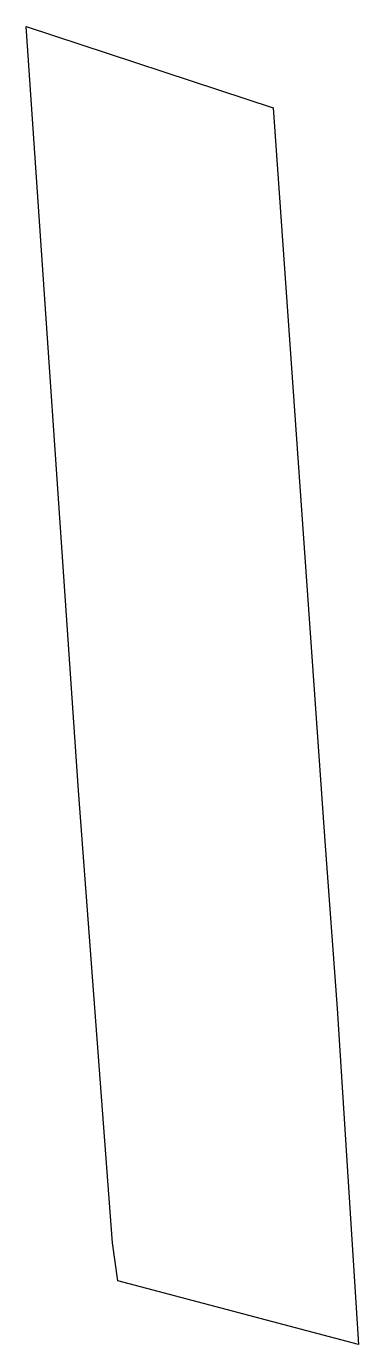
# Model space of a CAD drawing. Header units: millimetres. Extents: x 600820.2 to 600841.6, y 1303758.5 to 1303843.4.
import ezdxf

# ---------------------------------------------------------------- set-up
doc = ezdxf.new("R2010")
doc.units = ezdxf.units.MM

msp = doc.modelspace()

# ---------------------------------------------------------------- linework, layer by layer
at = {"color": 7, "true_color": 0xffffff, "elevation": 228.607}
msp.add_lwpolyline([(600820.152, 1303843.393), (600836.077, 1303838.151), (600839.408, 1303790.922), (600840.202, 1303780.137), (600841.581, 1303758.486), (600826.05, 1303762.601), (600825.713, 1303765.053), (600823.508, 1303794.182), (600820.152, 1303843.393)], dxfattribs=at)

doc.saveas('drawing.dxf')
